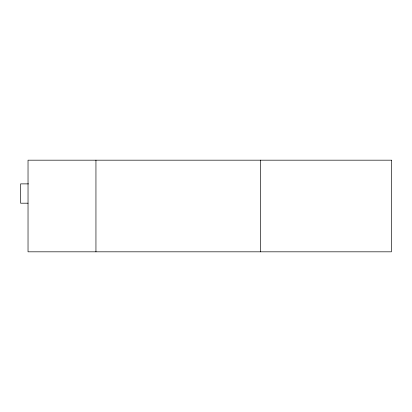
<?xml version="1.0" encoding="UTF-8"?>
<svg xmlns="http://www.w3.org/2000/svg" width="412" height="412" viewBox="0 0 412 412"><rect width="100%" height="100%" fill="white"/><g stroke="black" fill="none" stroke-linecap="round" stroke-linejoin="round"><path stroke-width="0.62" d="M28.479 183.881L20.6 183.881L20.6 203.193L28.031 203.193M260.502 160.18L260.502 251.82M95.945 160.18L95.945 251.82M391.4 160.18L28.031 160.18L28.031 251.82L391.4 251.82L391.4 160.18"/></g></svg>
